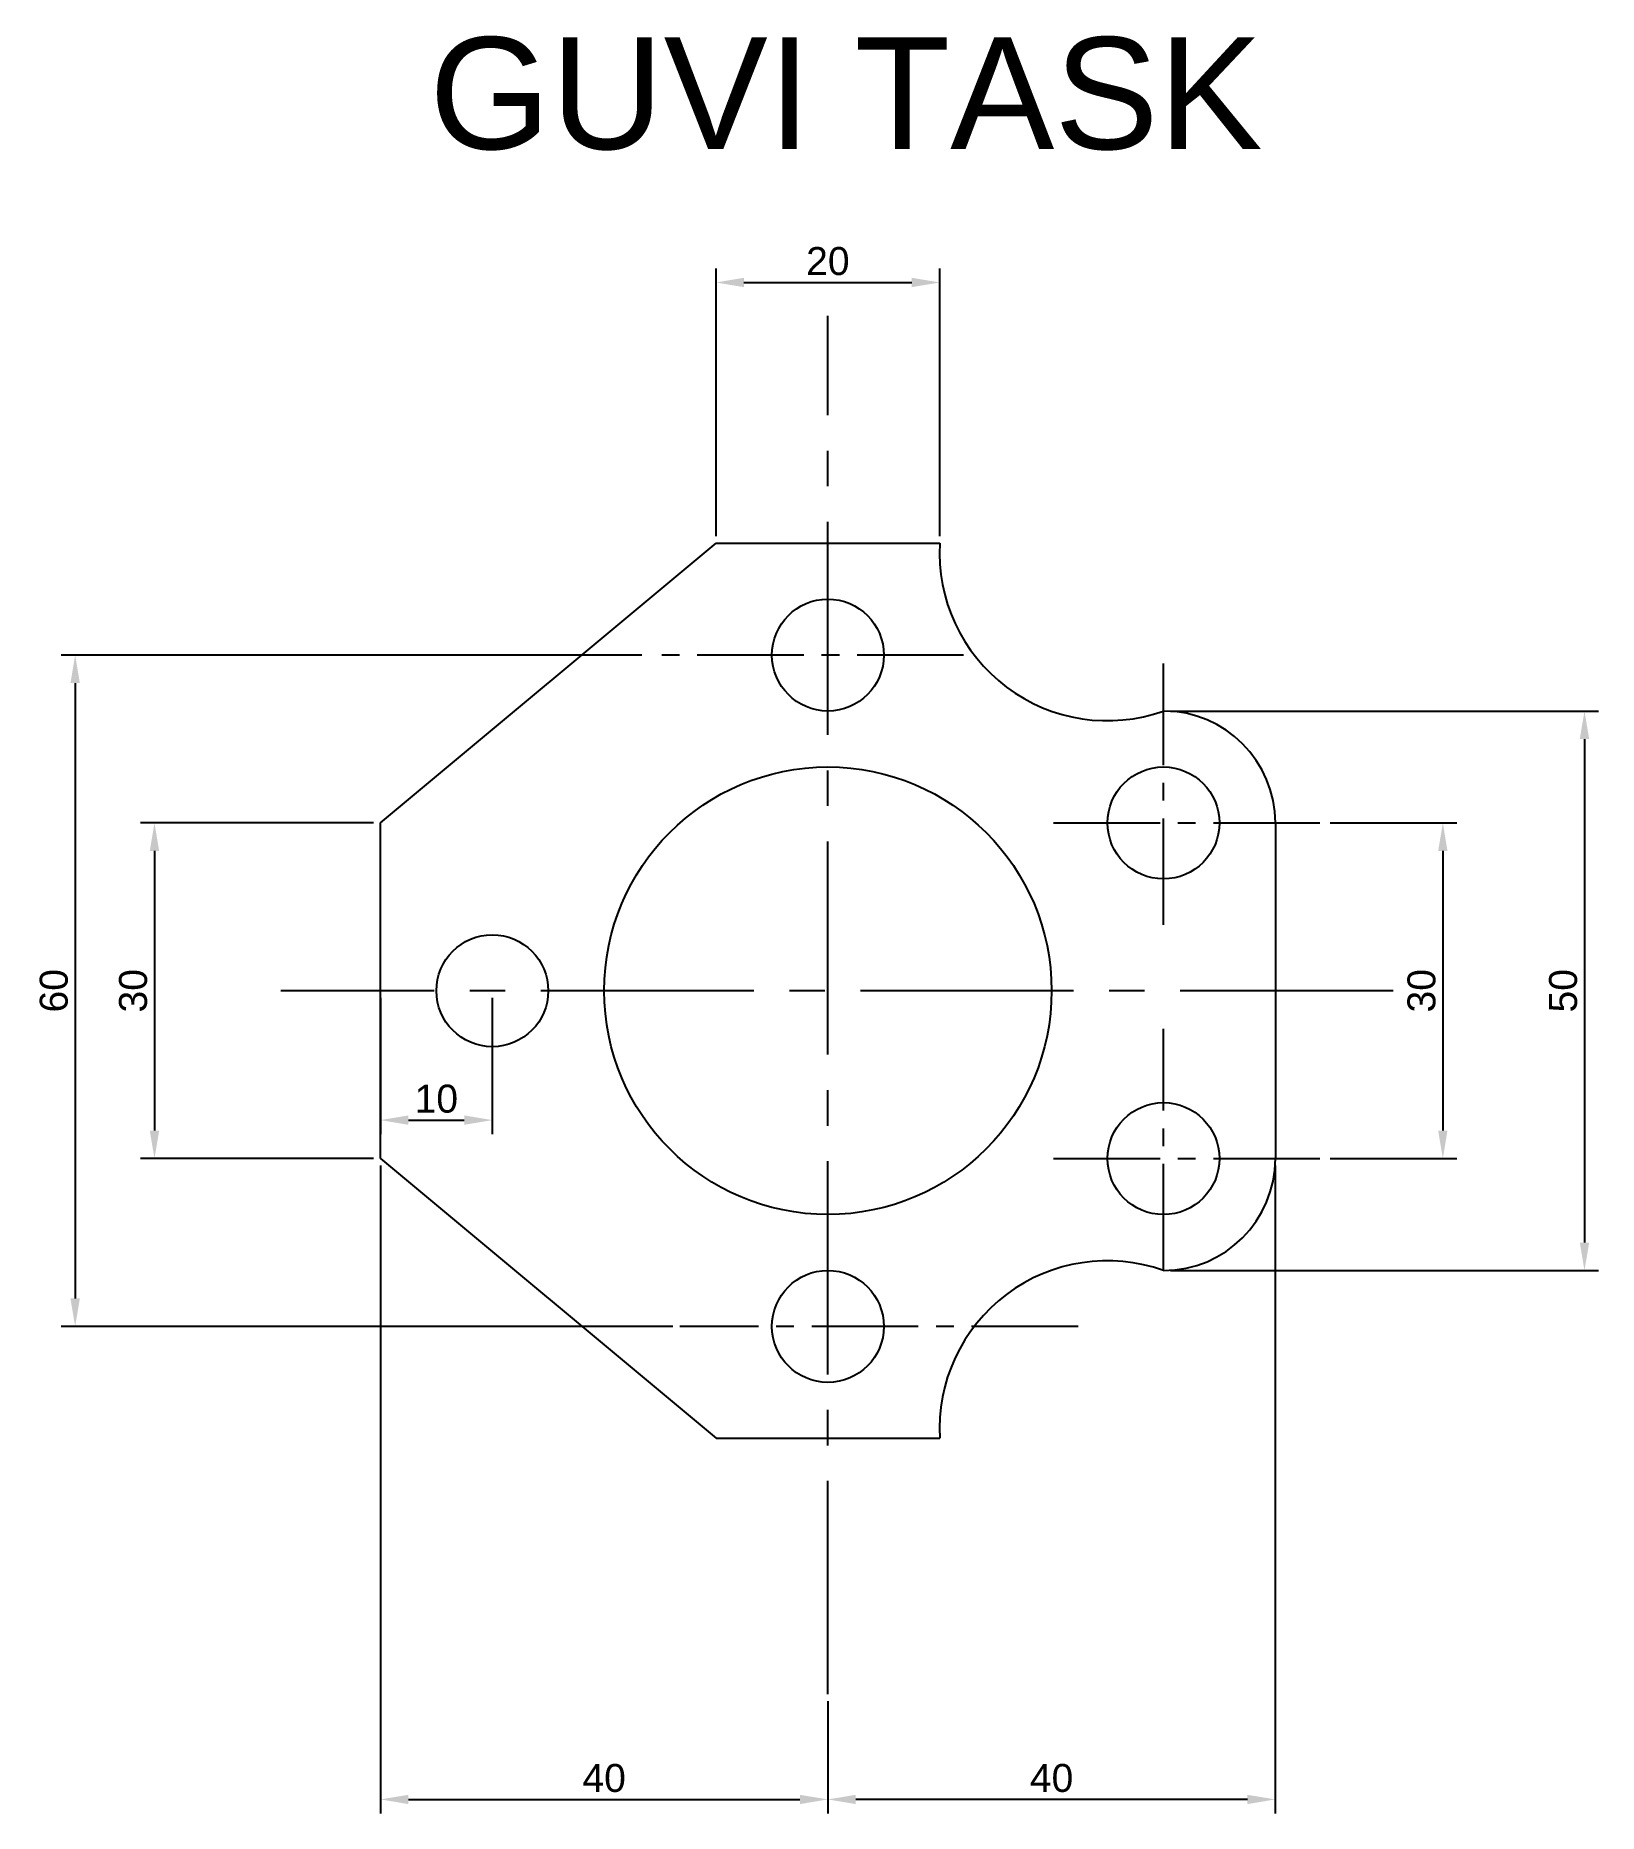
# Model space of a CAD drawing. Header units: millimetres. Extents: x 208 to 348, y 110 to 269.
import ezdxf

# ---------------------------------------------------------------- set-up
doc = ezdxf.new("R2010")
doc.units = ezdxf.units.MM
doc.linetypes.add('CENTER2', pattern=[28.575, 19.05, -3.175, 3.175, -3.175])
for name, color, linetype in [('centre', 110, 'Continuous'), ('dimension', 130, 'Continuous'), ('text', 170, 'Continuous')]:
    doc.layers.add(name, color=color, linetype=linetype)
doc.styles.get("Standard").update_dxf_attribs({"font": 'arial.ttf'})
doc.dimstyles.new('ISO-25', dxfattribs={"dimtxt": 2.5, "dimasz": 2.5, "dimexe": 1.25, "dimexo": 0.625, "dimtad": 1, "dimtxsty": 'Standard', "dimcen": 2.5, "dimadec": 0, "dimazin": 0, "dimtfac": 1, "dimtmove": 0, "dimatfit": 3, "dimfxl": 1, "dimarcsym": 0})

# ---------------------------------------------------------------- blocks, each defined once
blk = doc.blocks.new('*D3')
at = {"layer": 'Defpoints', "color": 0, "transparency": 16777216}
for p in [(288.98, 246.49), (268.98, 223.19), (288.98, 223.19)]:
    blk.add_point(p, dxfattribs=at)
at = {"layer": 'dimension', "color": 0, "lineweight": -2, "transparency": 16777216}
for p, q in [((268.98, 223.82), (268.98, 247.74)), ((271.48, 246.49), (286.48, 246.49)), ((288.98, 223.82), (288.98, 247.74))]:
    blk.add_line(p, q, dxfattribs=at)
at = {"layer": 'dimension', "color": 0, "transparency": 16777216}
for points in [[(271.48, 246.91), (271.48, 246.07), (268.98, 246.49)], [(286.48, 246.91), (286.48, 246.07), (288.98, 246.49)]]:
    blk.add_solid(points, dxfattribs=at)
at = {"layer": 'dimension', "color": 0, "transparency": 16777216, "insert": (278.98, 248.39), "char_height": 2.5, "attachment_point": 5}
blk.add_mtext('20', dxfattribs=at)
blk = doc.blocks.new('*D4')
at = {"layer": 'Defpoints', "color": 0, "transparency": 16777216}
for p in [(323.26, 198.19), (323.26, 168.19), (333.96, 168.19)]:
    blk.add_point(p, dxfattribs=at)
at = {"layer": 'dimension', "color": 0, "lineweight": -2, "transparency": 16777216}
for p, q in [((323.89, 198.19), (335.21, 198.19)), ((333.96, 195.69), (333.96, 170.69)), ((323.89, 168.19), (335.21, 168.19))]:
    blk.add_line(p, q, dxfattribs=at)
at = {"layer": 'dimension', "color": 0, "transparency": 16777216}
for points in [[(333.54, 195.69), (334.37, 195.69), (333.96, 198.19)], [(333.54, 170.69), (334.37, 170.69), (333.96, 168.19)]]:
    blk.add_solid(points, dxfattribs=at)
at = {"layer": 'dimension', "color": 0, "transparency": 16777216, "insert": (332.06, 183.19), "char_height": 2.5, "attachment_point": 5, "rotation": 90}
blk.add_mtext('30', dxfattribs=at)
blk = doc.blocks.new('*D5')
at = {"layer": 'Defpoints', "color": 0, "transparency": 16777216}
for p in [(308.98, 208.19), (308.98, 158.19), (346.62, 158.19)]:
    blk.add_point(p, dxfattribs=at)
at = {"layer": 'dimension', "color": 0, "lineweight": -2, "transparency": 16777216}
for p, q in [((309.61, 208.19), (347.87, 208.19)), ((346.62, 205.69), (346.62, 160.69)), ((309.61, 158.19), (347.87, 158.19))]:
    blk.add_line(p, q, dxfattribs=at)
at = {"layer": 'dimension', "color": 0, "transparency": 16777216}
for points in [[(346.2, 205.69), (347.04, 205.69), (346.62, 208.19)], [(346.2, 160.69), (347.04, 160.69), (346.62, 158.19)]]:
    blk.add_solid(points, dxfattribs=at)
at = {"layer": 'dimension', "color": 0, "transparency": 16777216, "insert": (344.72, 183.19), "char_height": 2.5, "attachment_point": 5, "rotation": 90}
blk.add_mtext('50', dxfattribs=at)
blk = doc.blocks.new('*D6')
at = {"layer": 'Defpoints', "color": 0, "transparency": 16777216}
for p in [(238.98, 198.19), (218.78, 168.19), (238.98, 168.19)]:
    blk.add_point(p, dxfattribs=at)
at = {"layer": 'dimension', "color": 0, "lineweight": -2, "transparency": 16777216}
for p, q in [((238.36, 198.19), (217.53, 198.19)), ((218.78, 195.69), (218.78, 170.69)), ((238.36, 168.19), (217.53, 168.19))]:
    blk.add_line(p, q, dxfattribs=at)
at = {"layer": 'dimension', "color": 0, "transparency": 16777216}
for points in [[(218.36, 195.69), (219.2, 195.69), (218.78, 198.19)], [(218.36, 170.69), (219.2, 170.69), (218.78, 168.19)]]:
    blk.add_solid(points, dxfattribs=at)
at = {"layer": 'dimension', "color": 0, "transparency": 16777216, "insert": (216.88, 183.19), "char_height": 2.5, "attachment_point": 5, "rotation": 90}
blk.add_mtext('30', dxfattribs=at)
blk = doc.blocks.new('*D7')
at = {"layer": 'Defpoints', "color": 0, "transparency": 16777216}
for p in [(262.98, 213.19), (211.69, 153.19), (265.74, 153.19)]:
    blk.add_point(p, dxfattribs=at)
at = {"layer": 'dimension', "color": 0, "lineweight": -2, "transparency": 16777216}
for p, q in [((262.36, 213.19), (210.44, 213.19)), ((211.69, 210.69), (211.69, 155.69)), ((265.11, 153.19), (210.44, 153.19))]:
    blk.add_line(p, q, dxfattribs=at)
at = {"layer": 'dimension', "color": 0, "transparency": 16777216}
for points in [[(211.27, 210.69), (212.11, 210.69), (211.69, 213.19)], [(211.27, 155.69), (212.11, 155.69), (211.69, 153.19)]]:
    blk.add_solid(points, dxfattribs=at)
at = {"layer": 'dimension', "color": 0, "transparency": 16777216, "insert": (209.79, 183.19), "char_height": 2.5, "attachment_point": 5, "rotation": 90}
blk.add_mtext('60', dxfattribs=at)
blk = doc.blocks.new('*D8')
at = {"layer": 'Defpoints', "color": 0, "transparency": 16777216}
for p in [(238.98, 183.19), (248.98, 183.19), (248.98, 171.63)]:
    blk.add_point(p, dxfattribs=at)
at = {"layer": 'dimension', "color": 0, "lineweight": -2, "transparency": 16777216}
for p, q in [((238.98, 182.57), (238.98, 170.38)), ((248.98, 182.57), (248.98, 170.38)), ((241.48, 171.63), (246.48, 171.63))]:
    blk.add_line(p, q, dxfattribs=at)
at = {"layer": 'dimension', "color": 0, "transparency": 16777216}
for points in [[(241.48, 172.05), (241.48, 171.21), (238.98, 171.63)], [(246.48, 172.05), (246.48, 171.21), (248.98, 171.63)]]:
    blk.add_solid(points, dxfattribs=at)
at = {"layer": 'dimension', "color": 0, "transparency": 16777216, "insert": (243.98, 173.53), "char_height": 2.5, "attachment_point": 5}
blk.add_mtext('10', dxfattribs=at)
blk = doc.blocks.new('*D9')
at = {"layer": 'Defpoints', "color": 0, "transparency": 16777216}
for p in [(238.98, 168.19), (278.98, 120.33), (278.98, 110.92)]:
    blk.add_point(p, dxfattribs=at)
at = {"layer": 'dimension', "color": 0, "lineweight": -2, "transparency": 16777216}
for p, q in [((238.98, 167.57), (238.98, 109.67)), ((278.98, 119.7), (278.98, 109.67)), ((241.48, 110.92), (276.48, 110.92))]:
    blk.add_line(p, q, dxfattribs=at)
at = {"layer": 'dimension', "color": 0, "transparency": 16777216}
for points in [[(241.48, 111.33), (241.48, 110.5), (238.98, 110.92)], [(276.48, 111.33), (276.48, 110.5), (278.98, 110.92)]]:
    blk.add_solid(points, dxfattribs=at)
at = {"layer": 'dimension', "color": 0, "transparency": 16777216, "insert": (258.98, 112.82), "char_height": 2.5, "attachment_point": 5}
blk.add_mtext('40', dxfattribs=at)
blk = doc.blocks.new('*D10')
at = {"layer": 'Defpoints', "color": 0, "transparency": 16777216}
for p in [(318.98, 168.19), (278.98, 120.33), (278.98, 110.92)]:
    blk.add_point(p, dxfattribs=at)
at = {"layer": 'dimension', "color": 0, "lineweight": -2, "transparency": 16777216}
for p, q in [((318.98, 167.57), (318.98, 109.67)), ((278.98, 119.7), (278.98, 109.67)), ((316.48, 110.92), (281.48, 110.92))]:
    blk.add_line(p, q, dxfattribs=at)
at = {"layer": 'dimension', "color": 0, "transparency": 16777216}
for points in [[(281.48, 111.33), (281.48, 110.5), (278.98, 110.92)], [(316.48, 111.33), (316.48, 110.5), (318.98, 110.92)]]:
    blk.add_solid(points, dxfattribs=at)
at = {"layer": 'dimension', "color": 0, "transparency": 16777216, "insert": (298.98, 112.82), "char_height": 2.5, "attachment_point": 5}
blk.add_mtext('40', dxfattribs=at)

msp = doc.modelspace()

# ---------------------------------------------------------------- linework, layer by layer
at = {"color": 2, "true_color": 0xf1eb1f}
for p, q in [((238.983, 198.191), (268.983, 223.191)), ((268.983, 223.191), (288.983, 223.191)), ((238.983, 168.191), (238.983, 198.191)), ((318.983, 198.191), (318.983, 168.191)), ((238.983, 168.191), (268.983, 143.191)), ((268.983, 143.191), (288.983, 143.191))]:
    msp.add_line(p, q, dxfattribs=at)
for centre, radius in [((278.983, 213.191), 5), ((278.983, 183.191), 20), ((308.983, 198.191), 5), ((248.983, 183.191), 5), ((308.983, 168.191), 5), ((278.983, 153.191), 5)]:
    msp.add_circle(centre, radius, dxfattribs=at)
for centre, radius, start, end in [((303.958, 222.324), 15, 176.68741, 289.57279), ((308.983, 198.191), 10, 0, 90), ((308.983, 168.191), 10, 270, 0), ((303.958, 144.058), 15, 70.42721, 183.31259)]:
    msp.add_arc(centre, radius, start, end, dxfattribs=at)
at = {"layer": 'centre', "linetype": 'CENTER2'}
for p, q in [((278.983, 120.33), (278.983, 243.516)), ((329.518, 183.191), (230.079, 183.191))]:
    msp.add_line(p, q, dxfattribs=at)
at = {"layer": 'centre', "linetype": 'CENTER2', "ltscale": 0.5}
for p, q in [((291.118, 213.191), (262.981, 213.191)), ((308.983, 189.075), (308.983, 212.424)), ((299.16, 198.191), (323.264, 198.191)), ((299.16, 198.191), (323.264, 198.191)), ((308.983, 158.191), (308.983, 179.785)), ((299.16, 168.191), (323.264, 168.191)), ((301.352, 153.191), (265.736, 153.191))]:
    msp.add_line(p, q, dxfattribs=at)

# ---------------------------------------------------------------- texts
at = {"layer": 'text', "color": 41, "true_color": 0xf4ee51}
msp.add_text('GUVI TASK', height=10, dxfattribs=at).set_placement((243.344, 258.409))

# ---------------------------------------------------------------- dimensions: what is measured, and where the dimension line sits
at = {"layer": 'dimension'}
for base, p1, p2, picture, middle in [((288.983, 246.489), (268.983, 223.191), (288.983, 223.191), '*D3', (278.983, 248.391)), ((248.983, 171.63), (238.983, 183.191), (248.983, 183.191), '*D8', (243.983, 173.531)), ((278.983, 110.916), (238.983, 168.191), (278.983, 120.33), '*D9', (258.983, 112.817)), ((278.983, 110.916), (318.983, 168.191), (278.983, 120.33), '*D10', (298.983, 112.817))]:
    dim = msp.add_linear_dim(base=base, p1=p1, p2=p2, dimstyle='ISO-25', dxfattribs=at)
    dim.commit()
    dim.dimension.update_dxf_attribs({"geometry": picture, "text_midpoint": middle})
for base, p1, p2, picture, middle in [((211.69, 153.191), (262.981, 213.191), (265.736, 153.191), '*D7', (209.789, 183.191)), ((346.619, 158.191), (308.983, 208.191), (308.983, 158.191), '*D5', (344.717, 183.191)), ((218.78, 168.191), (238.983, 198.191), (238.983, 168.191), '*D6', (216.878, 183.191)), ((333.958, 168.191), (323.264, 198.191), (323.264, 168.191), '*D4', (332.056, 183.191))]:
    dim = msp.add_linear_dim(base=base, p1=p1, p2=p2, angle=90, dimstyle='ISO-25', dxfattribs=at)
    dim.commit()
    dim.dimension.update_dxf_attribs({"geometry": picture, "text_midpoint": middle})

doc.saveas('drawing.dxf')
